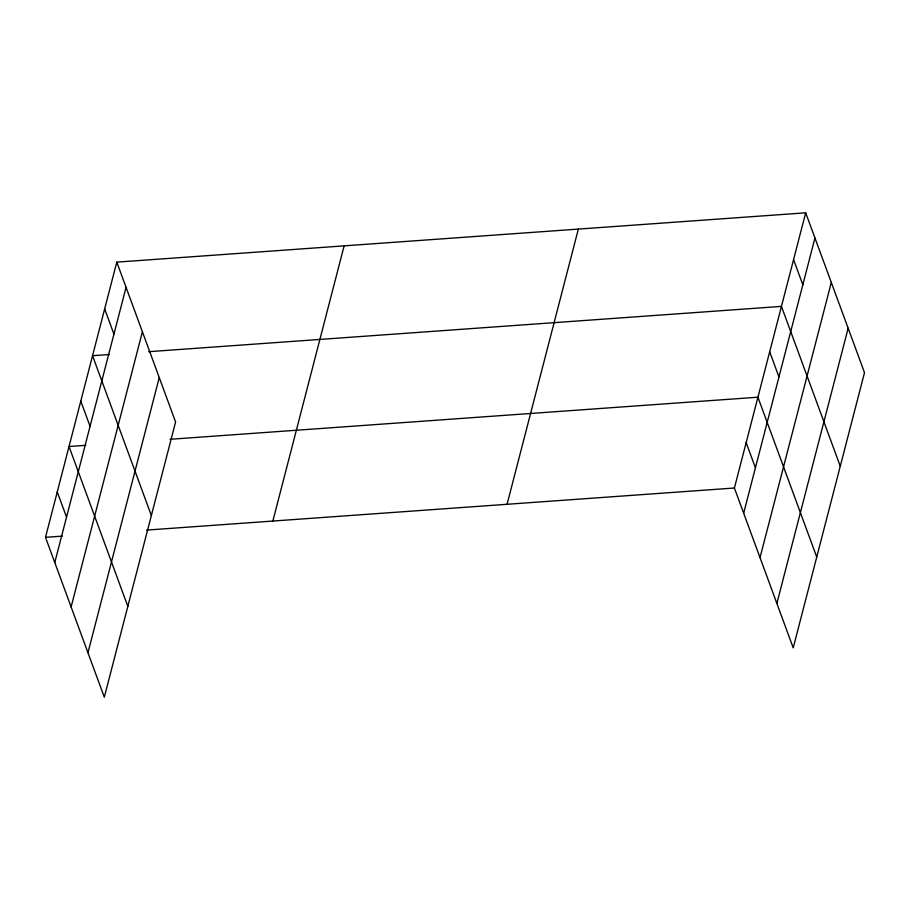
<?xml version="1.0" encoding="UTF-8"?>
<svg xmlns="http://www.w3.org/2000/svg" width="910" height="910" viewBox="0 0 910 910"><rect width="100%" height="100%" fill="white"/><g stroke="black" fill="none" stroke-linecap="round" stroke-linejoin="round"><path stroke-width="1.36" d="M116.787 262.137L175.596 421.99L104.309 697.185L45.5 537.332L116.787 262.137L805.691 212.815L864.5 372.668L793.213 647.863L734.404 488.01L805.691 212.815M54.771 562.528L126.058 287.332M71.117 606.959L142.404 331.763M87.963 652.743L159.25 377.548M272.841 521.055L344.128 245.871M507.063 504.288L578.351 229.093M743.663 513.206L814.951 238.011M760.021 557.637L831.308 282.441M776.867 603.421L848.154 328.226M109.393 354.502L92.547 355.708L151.367 515.549M148.683 351.692L781.451 306.386L840.26 466.227M85.87 445.32L69.023 446.526L127.832 606.367M170.068 439.291L757.928 397.204L816.736 557.045M45.5 537.332L62.335 536.126M146.544 530.098L734.404 488.01M793.565 259.6L802.836 284.784M769.689 351.795L778.96 376.979M746.166 442.601L755.425 467.797M104.673 308.922L113.932 334.107M80.785 401.117L90.056 426.301M57.262 491.923L66.532 517.119"/></g></svg>
